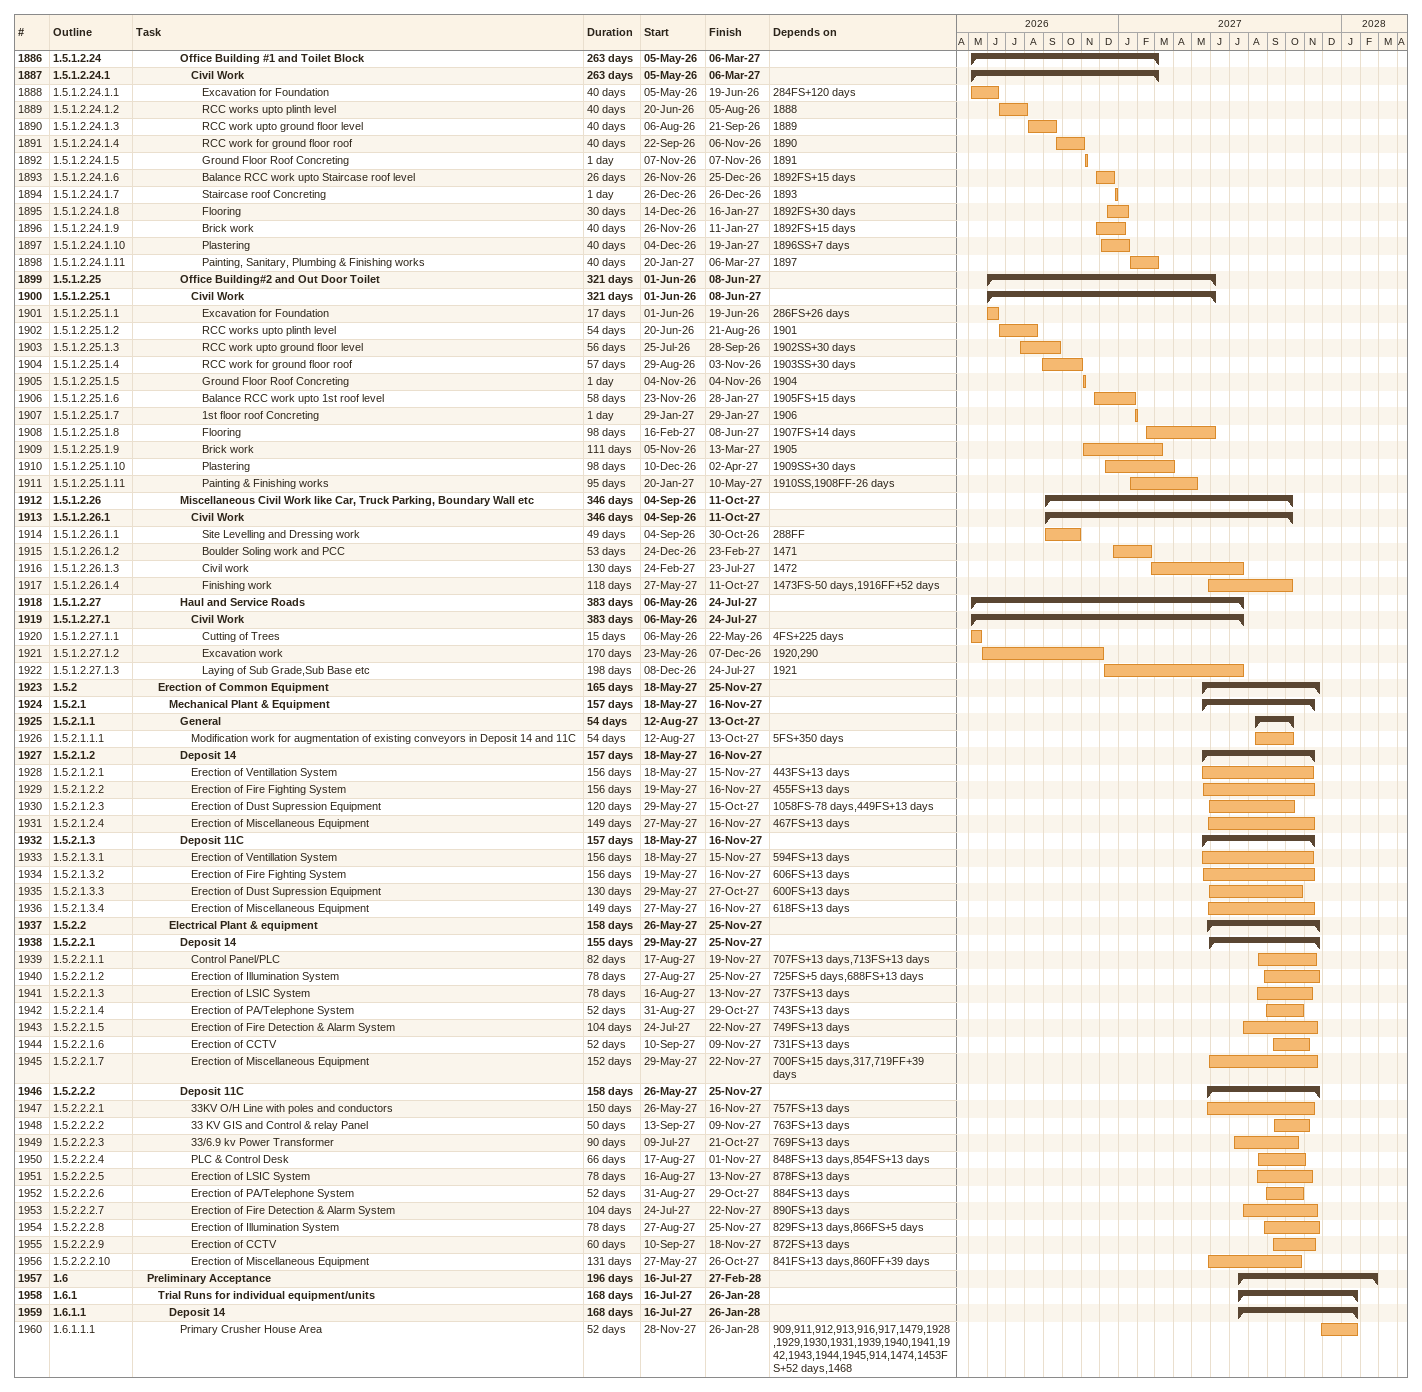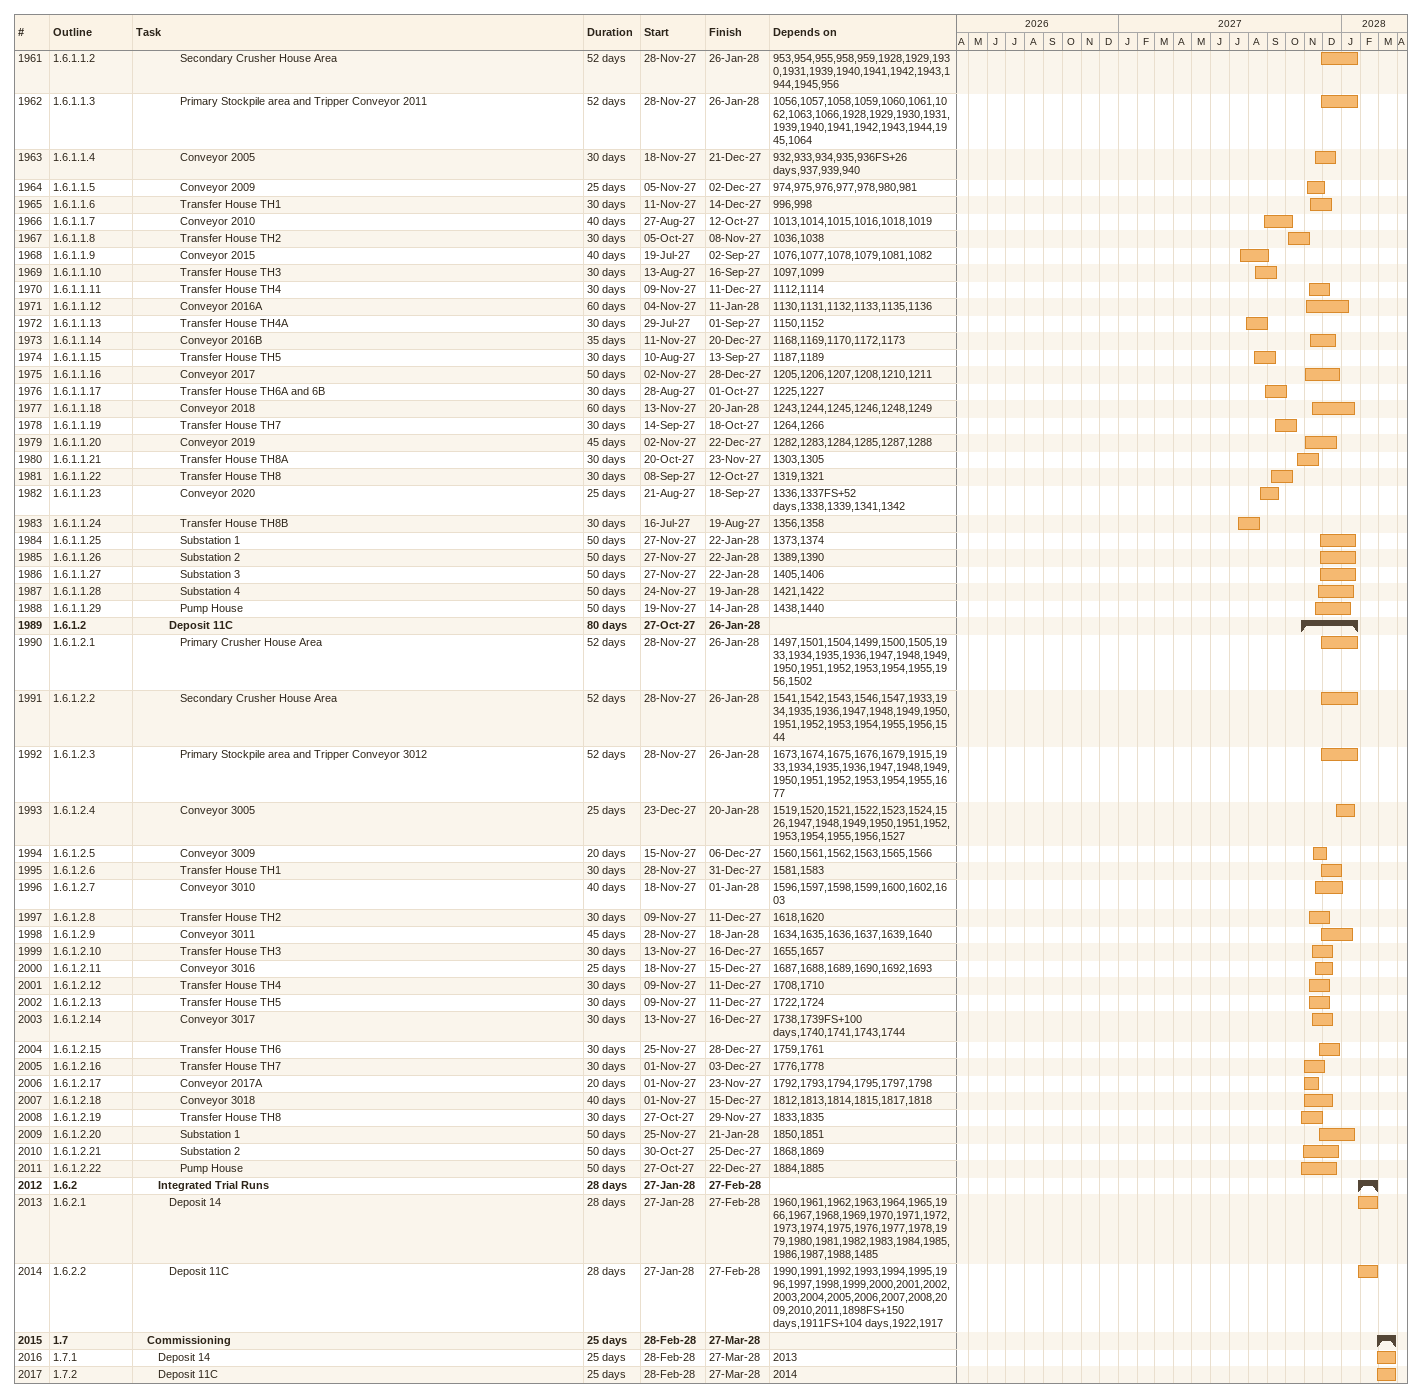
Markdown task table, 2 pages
| ID | WBS | Task | Duration | Start | Finish | Predecessors |
|---|---|---|---|---|---|---|
| 1886 | 1.5.1.2.24 | **Office Building #1 and Toilet Block** | 263d | 2026-05-05 | 2027-03-06 |  |
| 1887 | 1.5.1.2.24.1 | **Civil Work** | 263d | 2026-05-05 | 2027-03-06 |  |
| 1888 | 1.5.1.2.24.1.1 | Excavation for Foundation | 40d | 2026-05-05 | 2026-06-19 | 284FS+120d |
| 1889 | 1.5.1.2.24.1.2 | RCC works upto plinth level | 40d | 2026-06-20 | 2026-08-05 | 1888 |
| 1890 | 1.5.1.2.24.1.3 | RCC work upto ground floor level | 40d | 2026-08-06 | 2026-09-21 | 1889 |
| 1891 | 1.5.1.2.24.1.4 | RCC work for ground floor roof | 40d | 2026-09-22 | 2026-11-06 | 1890 |
| 1892 | 1.5.1.2.24.1.5 | Ground Floor Roof Concreting | 1d | 2026-11-07 | 2026-11-07 | 1891 |
| 1893 | 1.5.1.2.24.1.6 | Balance RCC work upto Staircase roof level | 26d | 2026-11-26 | 2026-12-25 | 1892FS+15d |
| 1894 | 1.5.1.2.24.1.7 | Staircase roof Concreting | 1d | 2026-12-26 | 2026-12-26 | 1893 |
| 1895 | 1.5.1.2.24.1.8 | Flooring | 30d | 2026-12-14 | 2027-01-16 | 1892FS+30d |
| 1896 | 1.5.1.2.24.1.9 | Brick work | 40d | 2026-11-26 | 2027-01-11 | 1892FS+15d |
| 1897 | 1.5.1.2.24.1.10 | Plastering | 40d | 2026-12-04 | 2027-01-19 | 1896SS+7d |
| 1898 | 1.5.1.2.24.1.11 | Painting, Sanitary, Plumbing & Finishing works | 40d | 2027-01-20 | 2027-03-06 | 1897 |
| 1899 | 1.5.1.2.25 | **Office Building#2 and Out Door Toilet** | 321d | 2026-06-01 | 2027-06-08 |  |
| 1900 | 1.5.1.2.25.1 | **Civil Work** | 321d | 2026-06-01 | 2027-06-08 |  |
| 1901 | 1.5.1.2.25.1.1 | Excavation for Foundation | 17d | 2026-06-01 | 2026-06-19 | 286FS+26d |
| 1902 | 1.5.1.2.25.1.2 | RCC works upto plinth level | 54d | 2026-06-20 | 2026-08-21 | 1901 |
| 1903 | 1.5.1.2.25.1.3 | RCC work upto ground floor level | 56d | 2026-07-25 | 2026-09-28 | 1902SS+30d |
| 1904 | 1.5.1.2.25.1.4 | RCC work for ground floor roof | 57d | 2026-08-29 | 2026-11-03 | 1903SS+30d |
| 1905 | 1.5.1.2.25.1.5 | Ground Floor Roof Concreting | 1d | 2026-11-04 | 2026-11-04 | 1904 |
| 1906 | 1.5.1.2.25.1.6 | Balance RCC work upto 1st roof level | 58d | 2026-11-23 | 2027-01-28 | 1905FS+15d |
| 1907 | 1.5.1.2.25.1.7 | 1st floor roof Concreting | 1d | 2027-01-29 | 2027-01-29 | 1906 |
| 1908 | 1.5.1.2.25.1.8 | Flooring | 98d | 2027-02-16 | 2027-06-08 | 1907FS+14d |
| 1909 | 1.5.1.2.25.1.9 | Brick work | 111d | 2026-11-05 | 2027-03-13 | 1905 |
| 1910 | 1.5.1.2.25.1.10 | Plastering | 98d | 2026-12-10 | 2027-04-02 | 1909SS+30d |
| 1911 | 1.5.1.2.25.1.11 | Painting & Finishing works | 95d | 2027-01-20 | 2027-05-10 | 1910SS, 1908FF-26d |
| 1912 | 1.5.1.2.26 | **Miscellaneous Civil Work like Car, Truck Parking, Boundary Wall etc** | 346d | 2026-09-04 | 2027-10-11 |  |
| 1913 | 1.5.1.2.26.1 | **Civil Work** | 346d | 2026-09-04 | 2027-10-11 |  |
| 1914 | 1.5.1.2.26.1.1 | Site Levelling and Dressing work | 49d | 2026-09-04 | 2026-10-30 | 288FF |
| 1915 | 1.5.1.2.26.1.2 | Boulder Soling work and PCC | 53d | 2026-12-24 | 2027-02-23 | 1471 |
| 1916 | 1.5.1.2.26.1.3 | Civil work | 130d | 2027-02-24 | 2027-07-23 | 1472 |
| 1917 | 1.5.1.2.26.1.4 | Finishing work | 118d | 2027-05-27 | 2027-10-11 | 1473FS-50d, 1916FF+52d |
| 1918 | 1.5.1.2.27 | **Haul and Service Roads** | 383d | 2026-05-06 | 2027-07-24 |  |
| 1919 | 1.5.1.2.27.1 | **Civil Work** | 383d | 2026-05-06 | 2027-07-24 |  |
| 1920 | 1.5.1.2.27.1.1 | Cutting of Trees | 15d | 2026-05-06 | 2026-05-22 | 4FS+225d |
| 1921 | 1.5.1.2.27.1.2 | Excavation work | 170d | 2026-05-23 | 2026-12-07 | 1920, 290 |
| 1922 | 1.5.1.2.27.1.3 | Laying of Sub Grade,Sub Base etc | 198d | 2026-12-08 | 2027-07-24 | 1921 |
| 1923 | 1.5.2 | **Erection of Common Equipment** | 165d | 2027-05-18 | 2027-11-25 |  |
| 1924 | 1.5.2.1 | **Mechanical Plant & Equipment** | 157d | 2027-05-18 | 2027-11-16 |  |
| 1925 | 1.5.2.1.1 | **General** | 54d | 2027-08-12 | 2027-10-13 |  |
| 1926 | 1.5.2.1.1.1 | Modification work for augmentation of existing conveyors in Deposit 14 and 11C | 54d | 2027-08-12 | 2027-10-13 | 5FS+350d |
| 1927 | 1.5.2.1.2 | **Deposit 14** | 157d | 2027-05-18 | 2027-11-16 |  |
| 1928 | 1.5.2.1.2.1 | Erection of Ventillation System | 156d | 2027-05-18 | 2027-11-15 | 443FS+13d |
| 1929 | 1.5.2.1.2.2 | Erection of Fire Fighting System | 156d | 2027-05-19 | 2027-11-16 | 455FS+13d |
| 1930 | 1.5.2.1.2.3 | Erection of Dust Supression Equipment | 120d | 2027-05-29 | 2027-10-15 | 1058FS-78d, 449FS+13d |
| 1931 | 1.5.2.1.2.4 | Erection of Miscellaneous Equipment | 149d | 2027-05-27 | 2027-11-16 | 467FS+13d |
| 1932 | 1.5.2.1.3 | **Deposit 11C** | 157d | 2027-05-18 | 2027-11-16 |  |
| 1933 | 1.5.2.1.3.1 | Erection of Ventillation System | 156d | 2027-05-18 | 2027-11-15 | 594FS+13d |
| 1934 | 1.5.2.1.3.2 | Erection of Fire Fighting System | 156d | 2027-05-19 | 2027-11-16 | 606FS+13d |
| 1935 | 1.5.2.1.3.3 | Erection of Dust Supression Equipment | 130d | 2027-05-29 | 2027-10-27 | 600FS+13d |
| 1936 | 1.5.2.1.3.4 | Erection of Miscellaneous Equipment | 149d | 2027-05-27 | 2027-11-16 | 618FS+13d |
| 1937 | 1.5.2.2 | **Electrical Plant & equipment** | 158d | 2027-05-26 | 2027-11-25 |  |
| 1938 | 1.5.2.2.1 | **Deposit 14** | 155d | 2027-05-29 | 2027-11-25 |  |
| 1939 | 1.5.2.2.1.1 | Control Panel/PLC | 82d | 2027-08-17 | 2027-11-19 | 707FS+13d, 713FS+13d |
| 1940 | 1.5.2.2.1.2 | Erection of Illumination System | 78d | 2027-08-27 | 2027-11-25 | 725FS+5d, 688FS+13d |
| 1941 | 1.5.2.2.1.3 | Erection of LSIC System | 78d | 2027-08-16 | 2027-11-13 | 737FS+13d |
| 1942 | 1.5.2.2.1.4 | Erection of PA/Telephone System | 52d | 2027-08-31 | 2027-10-29 | 743FS+13d |
| 1943 | 1.5.2.2.1.5 | Erection of Fire Detection & Alarm System | 104d | 2027-07-24 | 2027-11-22 | 749FS+13d |
| 1944 | 1.5.2.2.1.6 | Erection of CCTV | 52d | 2027-09-10 | 2027-11-09 | 731FS+13d |
| 1945 | 1.5.2.2.1.7 | Erection of Miscellaneous Equipment | 152d | 2027-05-29 | 2027-11-22 | 700FS+15d, 317, 719FF+39d |
| 1946 | 1.5.2.2.2 | **Deposit 11C** | 158d | 2027-05-26 | 2027-11-25 |  |
| 1947 | 1.5.2.2.2.1 | 33KV O/H Line with poles and conductors | 150d | 2027-05-26 | 2027-11-16 | 757FS+13d |
| 1948 | 1.5.2.2.2.2 | 33 KV GIS and Control & relay Panel | 50d | 2027-09-13 | 2027-11-09 | 763FS+13d |
| 1949 | 1.5.2.2.2.3 | 33/6.9 kv Power Transformer | 90d | 2027-07-09 | 2027-10-21 | 769FS+13d |
| 1950 | 1.5.2.2.2.4 | PLC & Control Desk | 66d | 2027-08-17 | 2027-11-01 | 848FS+13d, 854FS+13d |
| 1951 | 1.5.2.2.2.5 | Erection of LSIC System | 78d | 2027-08-16 | 2027-11-13 | 878FS+13d |
| 1952 | 1.5.2.2.2.6 | Erection of PA/Telephone System | 52d | 2027-08-31 | 2027-10-29 | 884FS+13d |
| 1953 | 1.5.2.2.2.7 | Erection of Fire Detection & Alarm System | 104d | 2027-07-24 | 2027-11-22 | 890FS+13d |
| 1954 | 1.5.2.2.2.8 | Erection of Illumination System | 78d | 2027-08-27 | 2027-11-25 | 829FS+13d, 866FS+5d |
| 1955 | 1.5.2.2.2.9 | Erection of CCTV | 60d | 2027-09-10 | 2027-11-18 | 872FS+13d |
| 1956 | 1.5.2.2.2.10 | Erection of Miscellaneous Equipment | 131d | 2027-05-27 | 2027-10-26 | 841FS+13d, 860FF+39d |
| 1957 | 1.6 | **Preliminary Acceptance** | 196d | 2027-07-16 | 2028-02-27 |  |
| 1958 | 1.6.1 | **Trial Runs for individual equipment/units** | 168d | 2027-07-16 | 2028-01-26 |  |
| 1959 | 1.6.1.1 | **Deposit 14** | 168d | 2027-07-16 | 2028-01-26 |  |
| 1960 | 1.6.1.1.1 | Primary Crusher House Area | 52d | 2027-11-28 | 2028-01-26 | 909, 911, 912, 913, 916, 917, 1479, 1928, 1929, 1930, 1931, 1939, 1940, 1941, 1942, 1943, 1944, 1945, 914, 1474, 1453FS+52d, 1468 |
| 1961 | 1.6.1.1.2 | Secondary Crusher House Area | 52d | 2027-11-28 | 2028-01-26 | 953, 954, 955, 958, 959, 1928, 1929, 1930, 1931, 1939, 1940, 1941, 1942, 1943, 1944, 1945, 956 |
| 1962 | 1.6.1.1.3 | Primary Stockpile area and Tripper Conveyor 2011 | 52d | 2027-11-28 | 2028-01-26 | 1056, 1057, 1058, 1059, 1060, 1061, 1062, 1063, 1066, 1928, 1929, 1930, 1931, 1939, 1940, 1941, 1942, 1943, 1944, 1945, 1064 |
| 1963 | 1.6.1.1.4 | Conveyor 2005 | 30d | 2027-11-18 | 2027-12-21 | 932, 933, 934, 935, 936FS+26d, 937, 939, 940 |
| 1964 | 1.6.1.1.5 | Conveyor 2009 | 25d | 2027-11-05 | 2027-12-02 | 974, 975, 976, 977, 978, 980, 981 |
| 1965 | 1.6.1.1.6 | Transfer House TH1 | 30d | 2027-11-11 | 2027-12-14 | 996, 998 |
| 1966 | 1.6.1.1.7 | Conveyor 2010 | 40d | 2027-08-27 | 2027-10-12 | 1013, 1014, 1015, 1016, 1018, 1019 |
| 1967 | 1.6.1.1.8 | Transfer House TH2 | 30d | 2027-10-05 | 2027-11-08 | 1036, 1038 |
| 1968 | 1.6.1.1.9 | Conveyor 2015 | 40d | 2027-07-19 | 2027-09-02 | 1076, 1077, 1078, 1079, 1081, 1082 |
| 1969 | 1.6.1.1.10 | Transfer House TH3 | 30d | 2027-08-13 | 2027-09-16 | 1097, 1099 |
| 1970 | 1.6.1.1.11 | Transfer House TH4 | 30d | 2027-11-09 | 2027-12-11 | 1112, 1114 |
| 1971 | 1.6.1.1.12 | Conveyor 2016A | 60d | 2027-11-04 | 2028-01-11 | 1130, 1131, 1132, 1133, 1135, 1136 |
| 1972 | 1.6.1.1.13 | Transfer House TH4A | 30d | 2027-07-29 | 2027-09-01 | 1150, 1152 |
| 1973 | 1.6.1.1.14 | Conveyor 2016B | 35d | 2027-11-11 | 2027-12-20 | 1168, 1169, 1170, 1172, 1173 |
| 1974 | 1.6.1.1.15 | Transfer House TH5 | 30d | 2027-08-10 | 2027-09-13 | 1187, 1189 |
| 1975 | 1.6.1.1.16 | Conveyor 2017 | 50d | 2027-11-02 | 2027-12-28 | 1205, 1206, 1207, 1208, 1210, 1211 |
| 1976 | 1.6.1.1.17 | Transfer House TH6A and 6B | 30d | 2027-08-28 | 2027-10-01 | 1225, 1227 |
| 1977 | 1.6.1.1.18 | Conveyor 2018 | 60d | 2027-11-13 | 2028-01-20 | 1243, 1244, 1245, 1246, 1248, 1249 |
| 1978 | 1.6.1.1.19 | Transfer House TH7 | 30d | 2027-09-14 | 2027-10-18 | 1264, 1266 |
| 1979 | 1.6.1.1.20 | Conveyor 2019 | 45d | 2027-11-02 | 2027-12-22 | 1282, 1283, 1284, 1285, 1287, 1288 |
| 1980 | 1.6.1.1.21 | Transfer House TH8A | 30d | 2027-10-20 | 2027-11-23 | 1303, 1305 |
| 1981 | 1.6.1.1.22 | Transfer House TH8 | 30d | 2027-09-08 | 2027-10-12 | 1319, 1321 |
| 1982 | 1.6.1.1.23 | Conveyor 2020 | 25d | 2027-08-21 | 2027-09-18 | 1336, 1337FS+52d, 1338, 1339, 1341, 1342 |
| 1983 | 1.6.1.1.24 | Transfer House TH8B | 30d | 2027-07-16 | 2027-08-19 | 1356, 1358 |
| 1984 | 1.6.1.1.25 | Substation 1 | 50d | 2027-11-27 | 2028-01-22 | 1373, 1374 |
| 1985 | 1.6.1.1.26 | Substation 2 | 50d | 2027-11-27 | 2028-01-22 | 1389, 1390 |
| 1986 | 1.6.1.1.27 | Substation 3 | 50d | 2027-11-27 | 2028-01-22 | 1405, 1406 |
| 1987 | 1.6.1.1.28 | Substation 4 | 50d | 2027-11-24 | 2028-01-19 | 1421, 1422 |
| 1988 | 1.6.1.1.29 | Pump House | 50d | 2027-11-19 | 2028-01-14 | 1438, 1440 |
| 1989 | 1.6.1.2 | **Deposit 11C** | 80d | 2027-10-27 | 2028-01-26 |  |
| 1990 | 1.6.1.2.1 | Primary Crusher House Area | 52d | 2027-11-28 | 2028-01-26 | 1497, 1501, 1504, 1499, 1500, 1505, 1933, 1934, 1935, 1936, 1947, 1948, 1949, 1950, 1951, 1952, 1953, 1954, 1955, 1956, 1502 |
| 1991 | 1.6.1.2.2 | Secondary Crusher House Area | 52d | 2027-11-28 | 2028-01-26 | 1541, 1542, 1543, 1546, 1547, 1933, 1934, 1935, 1936, 1947, 1948, 1949, 1950, 1951, 1952, 1953, 1954, 1955, 1956, 1544 |
| 1992 | 1.6.1.2.3 | Primary Stockpile area and Tripper Conveyor 3012 | 52d | 2027-11-28 | 2028-01-26 | 1673, 1674, 1675, 1676, 1679, 1915, 1933, 1934, 1935, 1936, 1947, 1948, 1949, 1950, 1951, 1952, 1953, 1954, 1955, 1677 |
| 1993 | 1.6.1.2.4 | Conveyor 3005 | 25d | 2027-12-23 | 2028-01-20 | 1519, 1520, 1521, 1522, 1523, 1524, 1526, 1947, 1948, 1949, 1950, 1951, 1952, 1953, 1954, 1955, 1956, 1527 |
| 1994 | 1.6.1.2.5 | Conveyor 3009 | 20d | 2027-11-15 | 2027-12-06 | 1560, 1561, 1562, 1563, 1565, 1566 |
| 1995 | 1.6.1.2.6 | Transfer House TH1 | 30d | 2027-11-28 | 2027-12-31 | 1581, 1583 |
| 1996 | 1.6.1.2.7 | Conveyor 3010 | 40d | 2027-11-18 | 2028-01-01 | 1596, 1597, 1598, 1599, 1600, 1602, 1603 |
| 1997 | 1.6.1.2.8 | Transfer House TH2 | 30d | 2027-11-09 | 2027-12-11 | 1618, 1620 |
| 1998 | 1.6.1.2.9 | Conveyor 3011 | 45d | 2027-11-28 | 2028-01-18 | 1634, 1635, 1636, 1637, 1639, 1640 |
| 1999 | 1.6.1.2.10 | Transfer House TH3 | 30d | 2027-11-13 | 2027-12-16 | 1655, 1657 |
| 2000 | 1.6.1.2.11 | Conveyor 3016 | 25d | 2027-11-18 | 2027-12-15 | 1687, 1688, 1689, 1690, 1692, 1693 |
| 2001 | 1.6.1.2.12 | Transfer House TH4 | 30d | 2027-11-09 | 2027-12-11 | 1708, 1710 |
| 2002 | 1.6.1.2.13 | Transfer House TH5 | 30d | 2027-11-09 | 2027-12-11 | 1722, 1724 |
| 2003 | 1.6.1.2.14 | Conveyor 3017 | 30d | 2027-11-13 | 2027-12-16 | 1738, 1739FS+100d, 1740, 1741, 1743, 1744 |
| 2004 | 1.6.1.2.15 | Transfer House TH6 | 30d | 2027-11-25 | 2027-12-28 | 1759, 1761 |
| 2005 | 1.6.1.2.16 | Transfer House TH7 | 30d | 2027-11-01 | 2027-12-03 | 1776, 1778 |
| 2006 | 1.6.1.2.17 | Conveyor 2017A | 20d | 2027-11-01 | 2027-11-23 | 1792, 1793, 1794, 1795, 1797, 1798 |
| 2007 | 1.6.1.2.18 | Conveyor 3018 | 40d | 2027-11-01 | 2027-12-15 | 1812, 1813, 1814, 1815, 1817, 1818 |
| 2008 | 1.6.1.2.19 | Transfer House TH8 | 30d | 2027-10-27 | 2027-11-29 | 1833, 1835 |
| 2009 | 1.6.1.2.20 | Substation 1 | 50d | 2027-11-25 | 2028-01-21 | 1850, 1851 |
| 2010 | 1.6.1.2.21 | Substation 2 | 50d | 2027-10-30 | 2027-12-25 | 1868, 1869 |
| 2011 | 1.6.1.2.22 | Pump House | 50d | 2027-10-27 | 2027-12-22 | 1884, 1885 |
| 2012 | 1.6.2 | **Integrated Trial Runs** | 28d | 2028-01-27 | 2028-02-27 |  |
| 2013 | 1.6.2.1 | Deposit 14 | 28d | 2028-01-27 | 2028-02-27 | 1960, 1961, 1962, 1963, 1964, 1965, 1966, 1967, 1968, 1969, 1970, 1971, 1972, 1973, 1974, 1975, 1976, 1977, 1978, 1979, 1980, 1981, 1982, 1983, 1984, 1985, 1986, 1987, 1988, 1485 |
| 2014 | 1.6.2.2 | Deposit 11C | 28d | 2028-01-27 | 2028-02-27 | 1990, 1991, 1992, 1993, 1994, 1995, 1996, 1997, 1998, 1999, 2000, 2001, 2002, 2003, 2004, 2005, 2006, 2007, 2008, 2009, 2010, 2011, 1898FS+150d, 1911FS+104d, 1922, 1917 |
| 2015 | 1.7 | **Commissioning** | 25d | 2028-02-28 | 2028-03-27 |  |
| 2016 | 1.7.1 | Deposit 14 | 25d | 2028-02-28 | 2028-03-27 | 2013 |
| 2017 | 1.7.2 | Deposit 11C | 25d | 2028-02-28 | 2028-03-27 | 2014 |
